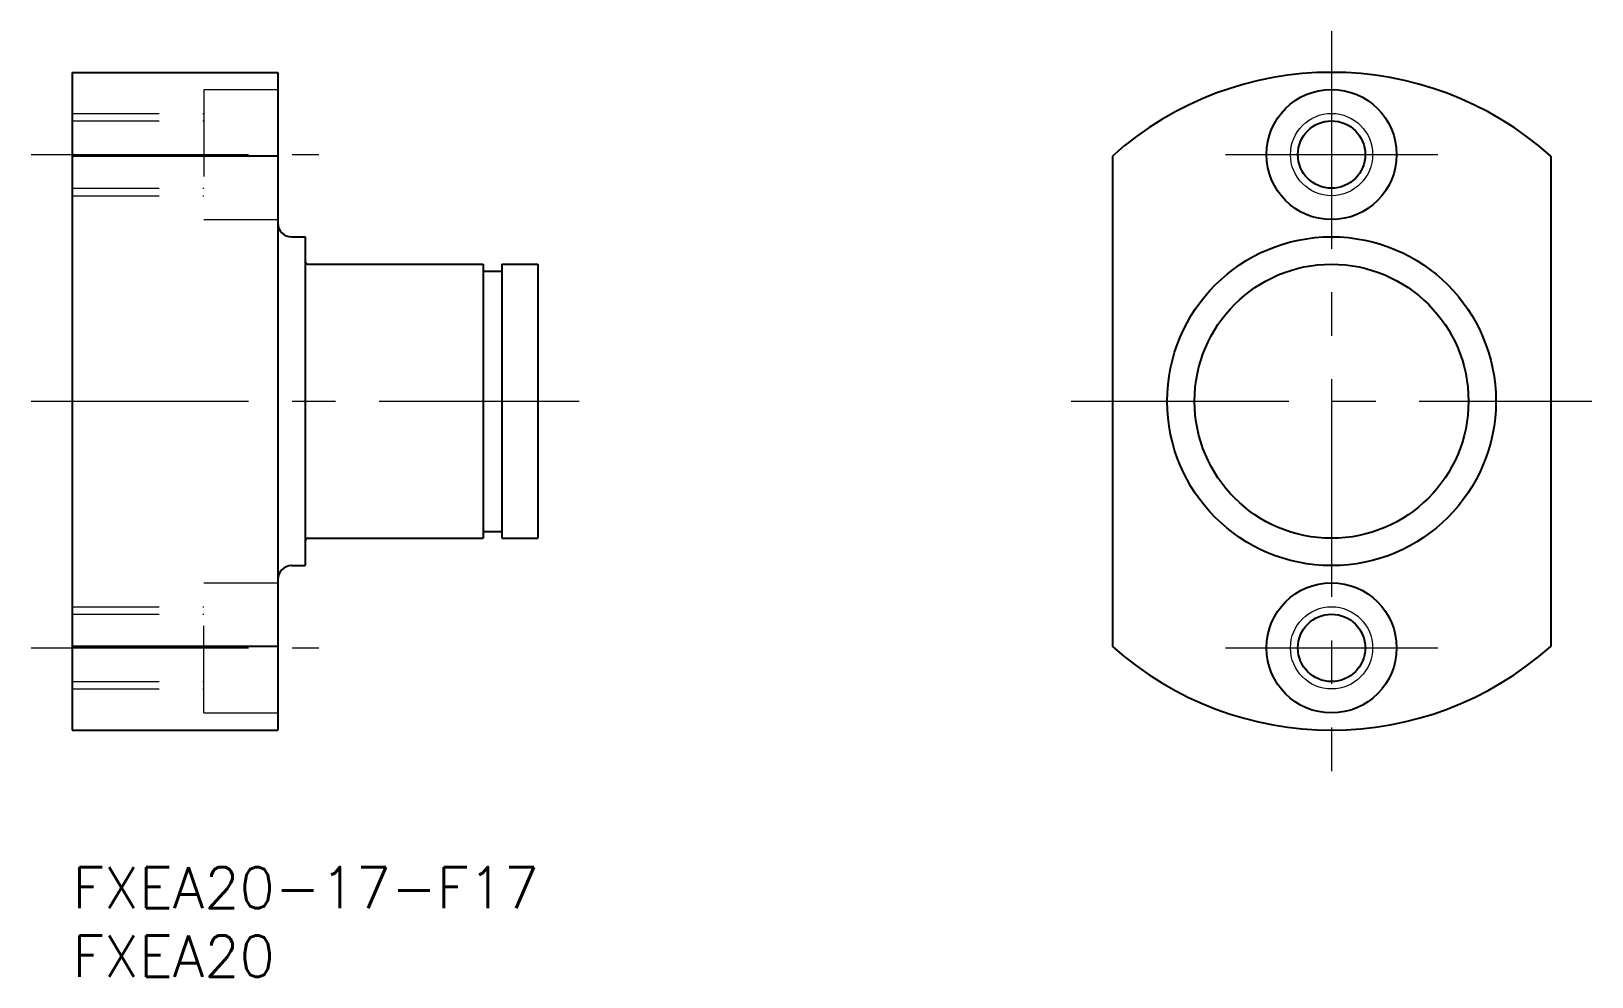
# Model space of a CAD drawing. Header units: millimetres. Extents: x -3 to 111, y -8 to 61.
import ezdxf

# ---------------------------------------------------------------- set-up
doc = ezdxf.new("R2010")
doc.units = ezdxf.units.MM
doc.header["$LTSCALE"] = 0.5
doc.linetypes.add('CENTER', pattern=[50.8, 31.75, -6.35, 6.35, -6.35])
doc.linetypes.add('DASHED', pattern=[19.05, 12.7, -6.35])
for name, color, linetype, lineweight in [('MSM_CENTER', 1, 'CENTER', 13), ('MSM_CONTINUOUS', 7, 'Continuous', 25), ('MSM_DASHED', 4, 'DASHED', 13), ('MSM_NARROW', 5, 'Continuous', 13), ('MSM_PART_NUMBER', 7, 'Continuous', 25)]:
    doc.layers.add(name, color=color, linetype=linetype, lineweight=lineweight)
doc.styles.get("Standard").update_dxf_attribs({"font": 'txt.shx', "height": 3, "bigfont": 'bigfont.shx'})

msp = doc.modelspace()

# ---------------------------------------------------------------- linework, layer by layer
at = {"layer": 'MSM_CENTER'}
for p, q in [((91.94, 61), (91.94, 7)), ((-3, 52), (18, 52)), ((84.19, 52), (99.69, 52)), ((-3, 34), (37, 34)), ((72.94, 34), (110.94, 34)), ((-3, 16), (18, 16)), ((84.19, 16), (99.69, 16))]:
    msp.add_line(p, q, dxfattribs=at)
at = {"layer": 'MSM_CONTINUOUS'}
for p, q in [((0, 58), (0, 10)), ((0, 58), (15, 58)), ((15, 58), (15, 10)), ((15, 51.89), (0, 51.89)), ((75.94, 51.89), (75.94, 16.11)), ((107.94, 51.89), (107.94, 16.11)), ((15, 46), (15, 46)), ((16, 46), (17, 46)), ((17, 46), (17, 22)), ((17.2, 44), (30, 44)), ((30, 44), (30, 24)), ((30, 43.5), (31.35, 43.5)), ((31.35, 44), (31.35, 24)), ((31.35, 44), (34, 44)), ((34, 44), (34, 24)), ((15, 34), (15, 34)), ((17.2, 24), (30, 24)), ((30, 24.5), (31.35, 24.5)), ((31.35, 24), (34, 24)), ((16, 22), (17, 22)), ((15, 16.11), (0, 16.11)), ((0, 10), (15, 10))]:
    msp.add_line(p, q, dxfattribs=at)
for centre, radius in [((91.94, 52), 4.75), ((91.94, 52), 2.46), ((91.94, 34), 12), ((91.94, 34), 10), ((91.94, 16), 4.75), ((91.94, 16), 2.46)]:
    msp.add_circle(centre, radius, dxfattribs=at)
for centre, radius, start, end in [((91.94, 34), 24, 48.1897, 131.8103), ((16, 47), 1, 180, 270), ((17.2, 44.2), 0.2, 180, 270), ((17.2, 23.8), 0.2, 90, 180), ((16, 21), 1, 90, 180), ((91.94, 34), 24, 228.1897, 311.8103)]:
    msp.add_arc(centre, radius, start, end, dxfattribs=at)
at = {"layer": 'MSM_DASHED'}
for p, q in [((9.6, 56.75), (9.6, 47.25)), ((9.6, 56.75), (15, 56.75)), ((0, 55), (9.6, 55)), ((0, 54.46), (9.6, 54.46)), ((0, 49.54), (9.6, 49.54)), ((0, 49), (9.6, 49)), ((9.6, 47.25), (15, 47.25)), ((9.6, 20.75), (15, 20.75)), ((9.6, 11.25), (9.6, 20.75)), ((0, 19), (9.6, 19)), ((0, 18.46), (9.6, 18.46)), ((0, 13.54), (9.6, 13.54)), ((0, 13), (9.6, 13)), ((9.6, 11.25), (15, 11.25))]:
    msp.add_line(p, q, dxfattribs=at)
at = {"layer": 'MSM_NARROW'}
for centre in [(91.94, 52), (91.94, 16)]:
    msp.add_circle(centre, 3, dxfattribs=at)

# ---------------------------------------------------------------- texts
at = {"layer": 'MSM_PART_NUMBER', "char_height": 3, "attachment_point": 1}
for s, insert in [('\\pt21;FXEA20-17-F17', (0, 0)), ('FXEA20', (0, -5))]:
    msp.add_mtext_dynamic_manual_height_columns(s, width=121.0942, gutter_width=15, heights=[0], dxfattribs=dict(at, insert=insert))

doc.saveas('drawing.dxf')
